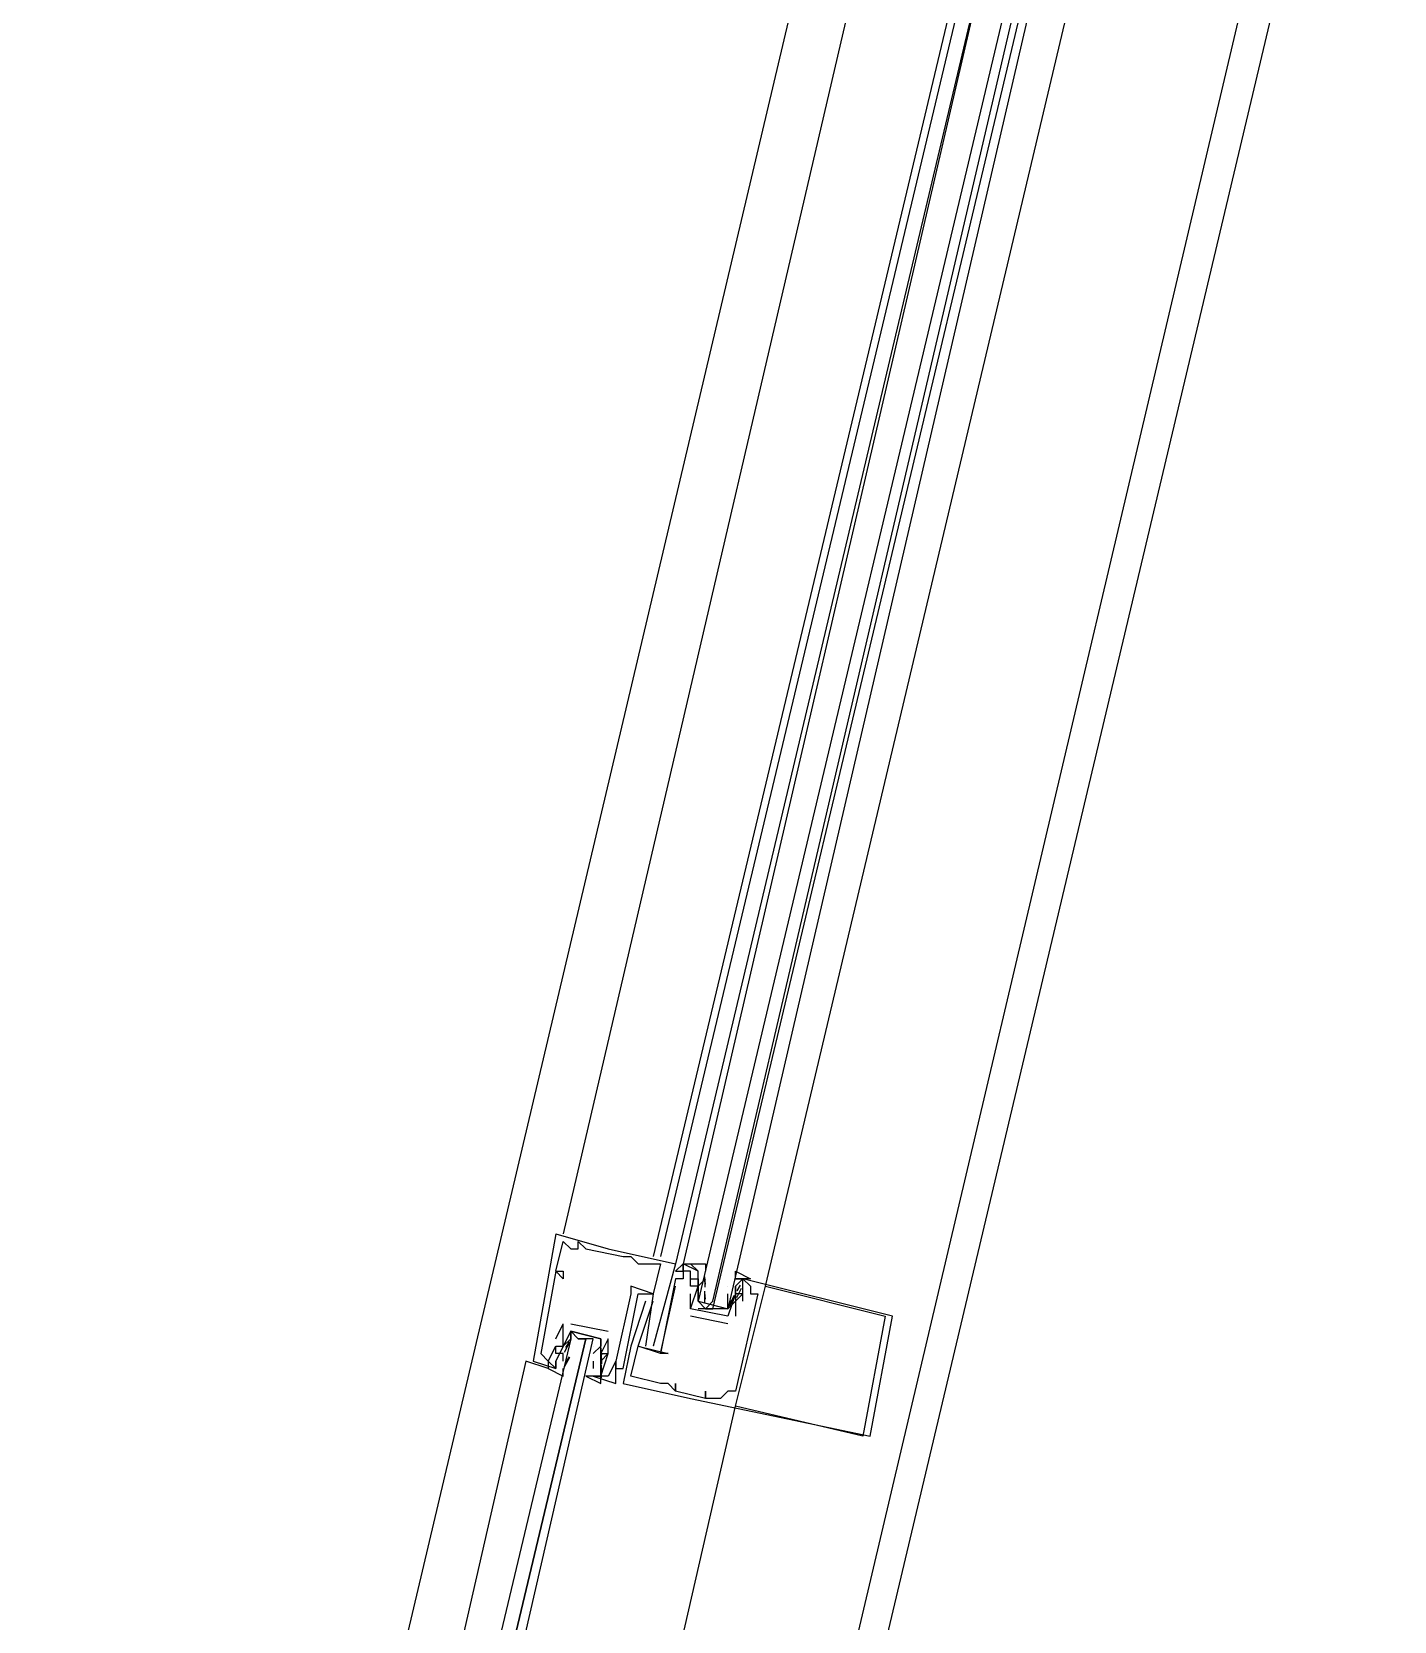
# Model space of a CAD drawing. Header units: feet. Extents: x -84 to 198, y -22 to 181.
# Drawn here: x 67.56 to 69.987, y 14.114 to 16.946 of the extents above; entities that cross this region are included whole.
import ezdxf

# ---------------------------------------------------------------- set-up
doc = ezdxf.new("R2010")
doc.units = ezdxf.units.FT
doc.layers.add('A-LINEA', color=7, linetype='CONTINUOUS')

msp = doc.modelspace()

# ---------------------------------------------------------------- linework, layer by layer
at = {"layer": 'A-LINEA'}
for p, q in [((68.0933, 9.9111), (69.9867, 17.8978)), ((67.56, 11.2578), (69.0933, 17.7511)), ((68.32, 11.0711), (69.8533, 17.5778)), ((69.0933, 17.3244), (68.5067, 14.8044)), ((69.2667, 17.2844), (68.6667, 14.7644)), ((69.28, 17.2844), (68.68, 14.7644)), ((69.3067, 17.2844), (68.7067, 14.7511)), ((69.3067, 17.2844), (68.72, 14.7511)), ((68.8667, 14.7111), (69.4667, 17.2444)), ((68.4933, 14.8044), (68.4933, 14.8044)), ((68.5067, 14.7911), (68.5067, 14.7911)), ((68.5333, 14.7911), (68.5333, 14.7911)), ((68.52, 14.7778), (68.52, 14.7778)), ((68.5333, 14.7778), (68.5333, 14.7778)), ((68.5467, 14.7778), (68.5467, 14.7778)), ((68.5867, 14.7778), (68.5867, 14.7778)), ((68.6133, 14.7644), (68.6133, 14.7644)), ((68.6267, 14.7644), (68.6267, 14.7644)), ((68.4933, 14.7378), (68.4933, 14.7378)), ((68.4933, 14.7378), (68.4933, 14.7378)), ((68.5067, 14.7378), (68.5067, 14.7378)), ((68.64, 14.7511), (68.64, 14.7511)), ((68.68, 14.7511), (68.68, 14.7511)), ((68.7067, 14.7511), (68.7067, 14.7511)), ((68.7067, 14.7378), (68.7067, 14.7378)), ((68.72, 14.7511), (68.72, 14.7511)), ((68.72, 14.7511), (68.72, 14.7511)), ((68.72, 14.7511), (68.72, 14.7511)), ((68.72, 14.7511), (68.72, 14.7511)), ((68.72, 14.7511), (68.72, 14.7511)), ((68.72, 14.7378), (68.72, 14.7378)), ((68.72, 14.7378), (68.72, 14.7378)), ((68.72, 14.7378), (68.72, 14.7378)), ((68.7333, 14.7378), (68.7333, 14.7378)), ((68.7467, 14.7378), (68.7467, 14.7378)), ((68.7599, 14.7147), (68.7588, 14.7265)), ((68.7592, 14.7094), (68.7589, 14.7277)), ((68.5067, 14.7244), (68.5067, 14.7244)), ((68.6267, 14.7111), (68.6267, 14.7111)), ((68.6267, 14.6978), (68.6267, 14.6978)), ((68.64, 14.6978), (68.64, 14.6978)), ((68.6667, 14.6978), (68.6667, 14.6978)), ((68.6667, 14.6978), (68.6667, 14.6978)), ((68.7067, 14.7244), (68.7067, 14.7244)), ((68.7067, 14.7111), (68.7067, 14.7111)), ((68.72, 14.7244), (68.72, 14.7244)), ((68.72, 14.7244), (68.72, 14.7244)), ((68.7333, 14.7244), (68.7333, 14.7244)), ((68.7333, 14.7111), (68.7333, 14.7111)), ((68.7333, 14.7111), (68.7333, 14.7111)), ((68.7333, 14.6978), (68.7333, 14.6978)), ((68.7467, 14.7244), (68.7467, 14.7244)), ((68.7467, 14.7244), (68.7467, 14.7244)), ((68.76, 14.7244), (68.7467, 14.7111)), ((68.7467, 14.7111), (68.7467, 14.7111)), ((68.7467, 14.7111), (68.7467, 14.7111)), ((68.7467, 14.6978), (68.7467, 14.6978)), ((68.7591, 14.6822), (68.7586, 14.7026)), ((68.7599, 14.688), (68.7588, 14.6999)), ((68.76, 14.7244), (68.76, 14.7244)), ((68.76, 14.7111), (68.76, 14.7111)), ((68.8, 14.7111), (68.8, 14.7111)), ((68.8133, 14.7244), (68.8133, 14.7244)), ((68.8133, 14.7111), (68.8133, 14.7111)), ((68.8133, 14.6978), (68.8133, 14.7111)), ((68.8133, 14.6978), (68.8133, 14.6978)), ((68.8133, 14.6978), (68.8133, 14.6978)), ((68.8236, 14.707), (68.8152, 14.6908)), ((68.8218, 14.7133), (68.8156, 14.7032)), ((68.8267, 14.7244), (68.8267, 14.7244)), ((68.8267, 14.7244), (68.8267, 14.7244)), ((68.8267, 14.6978), (68.8267, 14.6978)), ((68.84, 14.7111), (68.84, 14.7111)), ((68.84, 14.6978), (68.84, 14.6978)), ((68.8533, 14.6978), (68.8533, 14.6978)), ((68.8667, 14.7111), (68.8667, 14.7111)), ((68.6533, 14.6844), (68.6533, 14.6844)), ((68.6667, 14.6844), (68.6667, 14.6844)), ((68.7333, 14.6711), (68.7333, 14.6711)), ((68.7333, 14.6711), (68.7333, 14.6711)), ((68.7867, 14.6711), (68.7467, 14.6711)), ((68.76, 14.6711), (68.7733, 14.6711)), ((68.8, 14.6844), (68.8, 14.6844)), ((68.8113, 14.6949), (68.8017, 14.6769)), ((68.8085, 14.6867), (68.8023, 14.6765)), ((68.8133, 14.6844), (68.8133, 14.6844)), ((68.8133, 14.6844), (68.8133, 14.6844)), ((68.8267, 14.6844), (68.8267, 14.6844)), ((68.4933, 14.6178), (68.5067, 14.6444)), ((68.5067, 14.6444), (68.5067, 14.6444)), ((68.5067, 14.6444), (68.5067, 14.6444)), ((68.52, 14.6444), (68.5867, 14.6311)), ((68.52, 14.6444), (68.52, 14.6444)), ((68.52, 14.6444), (68.52, 14.6444)), ((68.8, 14.6444), (68.7333, 14.6578)), ((68.7333, 14.6578), (68.7333, 14.6578)), ((68.8, 14.6578), (68.8, 14.6578)), ((68.8, 14.6578), (68.8, 14.6578)), ((68.8, 14.6444), (68.8, 14.6444)), ((68.8133, 14.6578), (68.8133, 14.6578)), ((69.08, 14.6578), (69.08, 14.6578)), ((69.0933, 14.6578), (69.0933, 14.6578)), ((68.4933, 14.6178), (68.4933, 14.6178)), ((68.5087, 14.594), (68.5183, 14.6119)), ((68.5115, 14.6022), (68.5177, 14.6124)), ((68.52, 14.6178), (68.52, 14.6178)), ((68.5333, 14.6178), (68.5467, 14.6178)), ((68.5733, 14.6311), (68.5733, 14.6311)), ((68.5733, 14.6311), (68.5733, 14.6311)), ((68.5867, 14.6311), (68.5867, 14.6311)), ((68.5867, 14.6311), (68.5867, 14.6311)), ((68.5867, 14.6178), (68.5867, 14.6178)), ((68.5867, 14.6178), (68.5867, 14.6178)), ((68.4667, 14.5911), (68.4667, 14.5911)), ((68.4933, 14.6044), (68.4933, 14.6044)), ((68.4933, 14.6044), (68.4933, 14.6044)), ((68.4933, 14.5911), (68.4933, 14.5911)), ((68.5067, 14.6044), (68.5067, 14.6044)), ((68.5067, 14.5911), (68.5067, 14.5911)), ((68.5067, 14.5911), (68.5067, 14.5911)), ((68.5067, 14.5778), (68.5067, 14.5911)), ((68.5097, 14.5686), (68.5182, 14.5848)), ((68.5115, 14.5756), (68.5177, 14.5857)), ((68.56, 14.6044), (68.56, 14.6044)), ((68.5733, 14.5911), (68.5733, 14.5911)), ((68.5735, 14.6009), (68.5745, 14.589)), ((68.5742, 14.5934), (68.5748, 14.573)), ((68.5867, 14.5911), (68.5867, 14.5911)), ((68.5867, 14.5911), (68.5867, 14.5911)), ((68.6267, 14.6044), (68.6267, 14.6044)), ((68.64, 14.6044), (68.64, 14.6044)), ((68.64, 14.6044), (68.64, 14.6044)), ((68.6533, 14.6044), (68.6533, 14.6044)), ((68.6667, 14.6044), (68.6667, 14.6044)), ((68.68, 14.5911), (68.68, 14.5911)), ((68.68, 14.5911), (68.68, 14.5911)), ((68.6933, 14.5911), (68.6933, 14.5911)), ((68.4533, 14.5778), (68.4533, 14.5778)), ((68.48, 14.5778), (68.48, 14.5778)), ((68.4933, 14.5778), (68.4933, 14.5778)), ((68.4933, 14.5644), (68.4933, 14.5644)), ((68.5067, 14.5778), (68.5067, 14.5778)), ((68.56, 14.5778), (68.56, 14.5644)), ((68.56, 14.5778), (68.56, 14.5778)), ((68.56, 14.5644), (68.56, 14.5644)), ((68.56, 14.5644), (68.56, 14.5644)), ((68.5733, 14.5778), (68.5733, 14.5778)), ((68.5735, 14.5742), (68.5745, 14.5623)), ((68.5741, 14.5662), (68.5744, 14.5479)), ((68.6, 14.5778), (68.6, 14.5778)), ((68.6, 14.5778), (68.6, 14.5778)), ((68.6, 14.5644), (68.6, 14.5644)), ((68.6133, 14.5644), (68.6133, 14.5644)), ((68.56, 14.5511), (68.56, 14.5511)), ((68.5733, 14.5511), (68.5733, 14.5511)), ((68.5867, 14.5511), (68.5867, 14.5511)), ((68.6, 14.5511), (68.6, 14.5511)), ((68.6, 14.5378), (68.6, 14.5378)), ((68.6133, 14.5378), (68.6133, 14.5378)), ((68.6267, 14.5511), (68.6267, 14.5511)), ((68.68, 14.5378), (68.68, 14.5378)), ((68.6933, 14.5378), (68.6933, 14.5378)), ((68.7067, 14.5378), (68.7067, 14.5378)), ((68.7067, 14.5244), (68.7067, 14.5244)), ((68.7067, 14.5244), (68.7067, 14.5244)), ((68.7333, 14.5111), (68.7333, 14.5111)), ((68.76, 14.5244), (68.76, 14.5244)), ((68.76, 14.5111), (68.76, 14.5111)), ((68.76, 14.5111), (68.76, 14.5111)), ((68.7867, 14.5111), (68.7867, 14.5111)), ((68.8, 14.5244), (68.8, 14.5244)), ((68.8133, 14.5244), (68.8133, 14.5244)), ((68.8133, 14.4978), (68.8133, 14.4978)), ((69.04, 14.4444), (69.04, 14.4444)), ((69.0533, 14.4444), (69.0533, 14.4444))]:
    msp.add_line(p, q, dxfattribs=at)
for points in [[(69.36, 17.2711), (68.7467, 14.6844), (68.76, 14.6711), (68.7733, 14.6844), (69.3733, 17.2578)], [(69.4, 17.2578), (68.8, 14.6711), (68.7867, 14.6711), (68.7733, 14.6711), (69.3867, 17.2578)], [(68.4933, 14.8044), (68.4533, 14.5778), (68.4933, 14.5644), (68.4933, 14.5778)], [(68.4933, 14.8044), (68.5867, 14.7778), (68.7067, 14.7511), (68.6667, 14.6044), (68.6667, 14.6044)], [(68.4933, 14.7378), (68.5067, 14.7911), (68.52, 14.7778), (68.5333, 14.7778), (68.5333, 14.7911), (68.5467, 14.7778), (68.6133, 14.7644), (68.6267, 14.7644), (68.64, 14.7511), (68.68, 14.7511), (68.6667, 14.6978), (68.6267, 14.7111), (68.6267, 14.6978), (68.6, 14.5778), (68.6, 14.5778), (68.5867, 14.5511), (68.5733, 14.5511), (68.5867, 14.5911), (68.5867, 14.5911), (68.5867, 14.6178)], [(68.4933, 14.7378), (68.5067, 14.7378), (68.5067, 14.7244), (68.4933, 14.7378), (68.4667, 14.5911), (68.48, 14.5778), (68.4933, 14.6044), (68.4933, 14.6044)], [(68.7467, 14.7378), (68.72, 14.7511), (68.7067, 14.7378), (68.72, 14.7378), (68.72, 14.7511), (68.72, 14.7378), (68.72, 14.7244), (68.7067, 14.7244), (68.68, 14.5911), (68.64, 14.6044), (68.6667, 14.6844)], [(68.72, 14.7511), (68.7333, 14.7511), (68.7333, 14.7511)], [(68.72, 14.7511), (68.7333, 14.7511), (68.7333, 14.7511)], [(68.72, 14.7511), (68.7333, 14.7511), (68.7333, 14.7511)], [(68.7333, 14.7111), (68.7333, 14.7111), (68.7333, 14.7378), (68.72, 14.7378), (68.72, 14.7244), (68.72, 14.7244)], [(68.7467, 14.6844), (68.7467, 14.6978), (68.7467, 14.7111), (68.7467, 14.7378), (68.7333, 14.7511), (68.76, 14.7511), (68.76, 14.7378)], [(68.8133, 14.7244), (68.8133, 14.7378), (68.84, 14.7244), (68.8267, 14.7244), (68.8133, 14.7244), (68.8267, 14.7244), (68.8133, 14.7111), (68.8133, 14.6978), (68.8133, 14.6844), (68.8, 14.6711)], [(68.56, 14.5511), (68.6, 14.5378), (68.6, 14.5511), (68.6, 14.5778), (68.6, 14.5644), (68.6133, 14.5644), (68.64, 14.6978), (68.6667, 14.6978), (68.6533, 14.6044)], [(68.6533, 14.6844), (68.6267, 14.6044), (68.6133, 14.5378), (68.7333, 14.5111), (69.0533, 14.4444), (69.0933, 14.6578), (68.8267, 14.7244), (68.8133, 14.7244)], [(68.8267, 14.6844), (68.8267, 14.7244), (68.84, 14.7111), (68.84, 14.6978), (68.8533, 14.6978), (68.8133, 14.5244), (68.8, 14.5244), (68.7867, 14.5111), (68.76, 14.5111), (68.76, 14.5244), (68.76, 14.5111), (68.7067, 14.5244), (68.7067, 14.5378), (68.7067, 14.5244), (68.6933, 14.5378), (68.68, 14.5378), (68.6267, 14.5511), (68.64, 14.6044), (68.6933, 14.5911), (68.68, 14.5911), (68.7067, 14.7111)], [(68.8133, 14.6978), (68.8, 14.6578), (68.7333, 14.6711), (68.7467, 14.7111), (68.7333, 14.7111), (68.7333, 14.7244), (68.7467, 14.7244), (68.7467, 14.7111), (68.7467, 14.7244)], [(68.7333, 14.6711), (68.7333, 14.6711), (68.7333, 14.6978)], [(68.7467, 14.7111), (68.7467, 14.6978), (68.7467, 14.6844), (68.8, 14.6711), (68.8, 14.6844), (68.8, 14.6978)], [(69.08, 14.6578), (69.04, 14.4444), (68.8133, 14.4978), (68.8667, 14.7111), (69.08, 14.6578)], [(68.8133, 14.6978), (68.8133, 14.6844), (68.8267, 14.6978), (68.8133, 14.6978), (68.8133, 14.7111), (68.8133, 14.7111)], [(68.8133, 14.6844), (68.8133, 14.6844), (68.8133, 14.6578)], [(68.5067, 14.5911), (68.4933, 14.5911), (68.4933, 14.6044), (68.5067, 14.6044), (68.5067, 14.6444)], [(68.52, 14.6444), (68.52, 14.6444), (68.5867, 14.6311)], [(68.1867, 12.9911), (68.56, 14.6178), (68.5467, 14.6178), (68.16, 12.9911), (68.5467, 14.6178), (68.5333, 14.6178), (68.52, 14.6311), (68.52, 14.6178), (68.1333, 12.9911)], [(68.56, 14.5511), (68.5467, 14.5511), (68.5733, 14.5378), (68.5733, 14.5511), (68.56, 14.5511), (68.5733, 14.5511), (68.5733, 14.5644), (68.5733, 14.5778), (68.5733, 14.5911), (68.5733, 14.6178), (68.52, 14.6311), (68.5067, 14.6044), (68.4933, 14.5778), (68.4933, 14.5644), (68.48, 14.5778), (68.48, 14.5644), (68.5067, 14.5511), (68.5067, 14.5644)], [(68.5067, 14.6044), (68.52, 14.6178), (68.52, 14.6311), (68.5733, 14.6178), (68.5733, 14.6044), (68.56, 14.5911)], [(68.5867, 14.6178), (68.5733, 14.5911), (68.5867, 14.5911), (68.5733, 14.5778)], [(68.48, 14.5778), (68.48, 14.5644), (68.44, 14.5778), (68.08, 13.0044)], [(68.48, 14.5778), (68.48, 14.5644), (68.44, 14.5778)], [(68.48, 14.5778), (68.48, 14.5644), (68.44, 14.5778)], [(68.0267, 11.1378), (68.4533, 12.9244), (68.8133, 14.4978)]]:
    msp.add_lwpolyline(points, dxfattribs=at)

doc.saveas('drawing.dxf')
